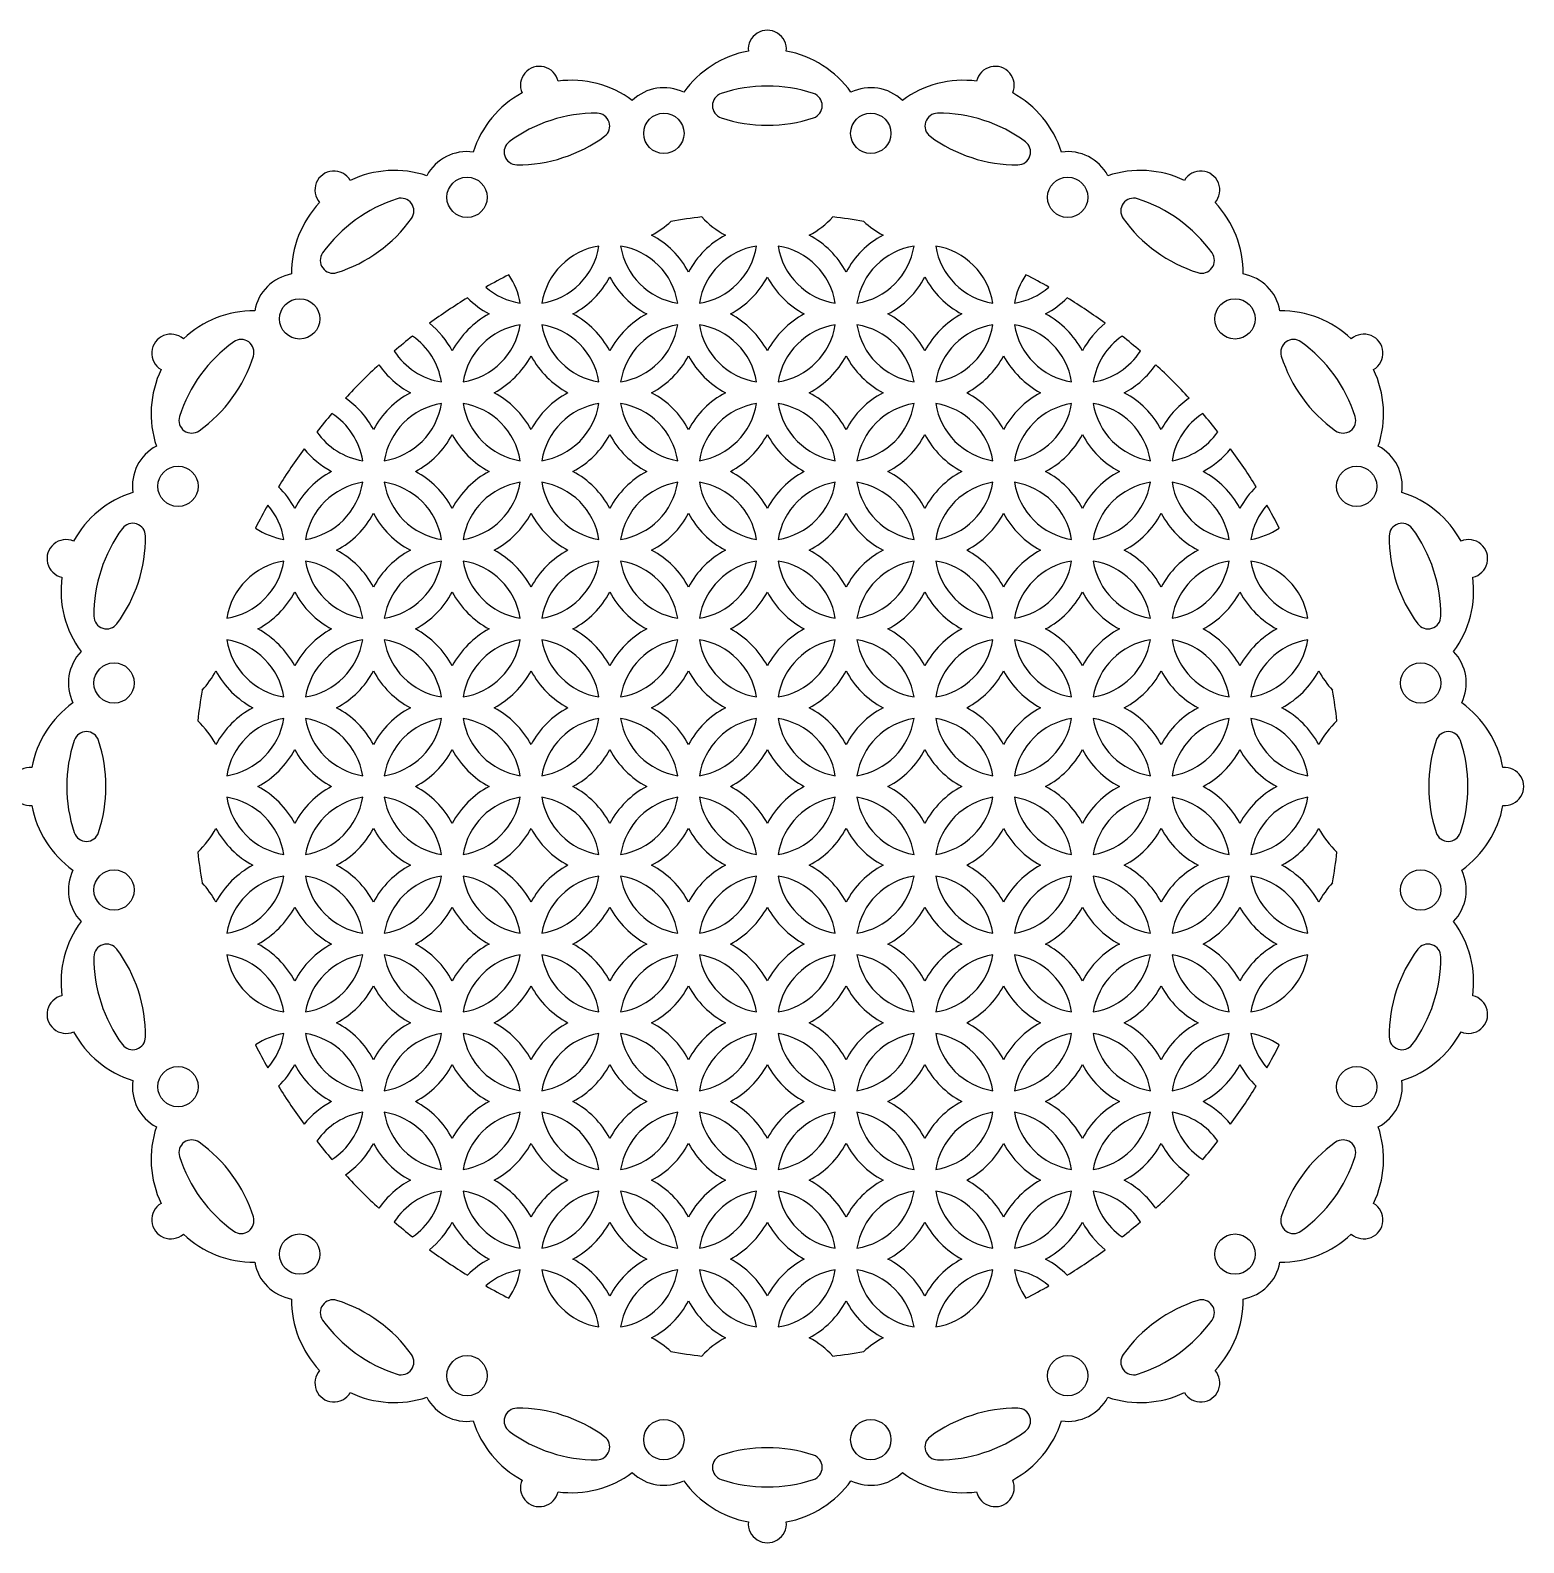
# Model space of a CAD drawing. Extents: x -971 to -438, y -375 to -140.
# Drawn here: x -698.3 to -581.1, y -260.7 to -141.9 of the extents above; entities that cross this region are included whole.
import ezdxf

# ---------------------------------------------------------------- set-up
doc = ezdxf.new("R2010")
doc.units = 0
doc.layers.get('0').update_dxf_attribs({"linetype": 'CONTINUOUS'})

msp = doc.modelspace()

# ---------------------------------------------------------------- linework, layer by layer
for centre in [(-648.587483, -150.038646), (-632.347354, -150.038646), (-664.032765, -155.057122), (-616.902072, -155.057122), (-677.171306, -164.602831), (-603.763531, -164.602831), (-686.717014, -177.741372), (-594.217823, -177.741372), (-691.73549, -193.186653), (-589.199347, -193.186653), (-691.73549, -209.426783), (-589.199347, -209.426783), (-686.717014, -224.872064), (-594.217823, -224.872064), (-677.171306, -238.010605), (-603.763531, -238.010605), (-664.032765, -247.556314), (-616.902072, -247.556314), (-648.587483, -252.57479), (-632.347354, -252.57479)]:
    msp.add_circle(centre, 1.582786)
for centre, radius, start, end in [((-640.467419, -143.438523), 1.493279, 354.694801, 185.305199), ((-640.467419, -151.513709), 8.075186, 100.610398, 144.383931), ((-640.467419, -151.513709), 8.075186, 35.616069, 79.389602), ((-658.349674, -146.270794), 1.493279, 12.694801, 203.305199), ((-622.585163, -146.270794), 1.493279, 336.694801, 167.305199), ((-655.854305, -153.950752), 8.075186, 53.616069, 97.389602), ((-625.080532, -153.950752), 8.075186, 82.610398, 126.383931), ((-655.854305, -153.950752), 8.075186, 118.610398, 162.383931), ((-648.587483, -150.038646), 3.582786, 64.269181, 133.730819), ((-643.767419, -147.865468), 1.005027, 108.543633, 251.456367), ((-640.467419, -157.78125), 11.455513, 71.580477, 108.419523), ((-637.167419, -147.865468), 1.005027, 288.543633, 71.456367), ((-632.347354, -150.038646), 3.582786, 46.269181, 115.730819), ((-625.080532, -153.950752), 8.075186, 17.616069, 61.389602), ((-653.917528, -159.911538), 11.455513, 89.580477, 126.419523), ((-653.843186, -149.461313), 1.005027, 306.543633, 89.456367), ((-640.467419, -137.949687), 11.455513, 251.580477, 288.419523), ((-627.091651, -149.461313), 1.005027, 90.543633, 233.456367), ((-627.017309, -159.911538), 11.455513, 53.580477, 90.419523), ((-660.120159, -151.500825), 1.005027, 126.543633, 269.456367), ((-660.045818, -141.050601), 11.455513, 269.580477, 306.419523), ((-620.889019, -141.050601), 11.455513, 233.580477, 270.419523), ((-620.814678, -151.500825), 1.005027, 270.543633, 53.456367), ((-664.032765, -155.057122), 3.582786, 82.269181, 151.730819), ((-616.902072, -155.057122), 3.582786, 28.269181, 97.730819), ((-674.48149, -154.490365), 1.493279, 30.694801, 221.305199), ((-669.735015, -161.023327), 8.075186, 71.616069, 115.389602), ((-611.199822, -161.023327), 8.075186, 64.610398, 108.383931), ((-606.453347, -154.490365), 1.493279, 318.694801, 149.305199), ((-669.735015, -161.023327), 8.075186, 136.610398, 180.383931), ((-666.051047, -166.093875), 11.455513, 107.580477, 144.419523), ((-669.209641, -156.132147), 1.005027, 324.543633, 107.456367), ((-611.725196, -156.132147), 1.005027, 72.543633, 215.456367), ((-614.88379, -166.093875), 11.455513, 35.580477, 72.419523), ((-611.199822, -161.023327), 8.075186, 359.616069, 43.389602), ((-640.467419, -201.306718), 45, 96.562595, 99.674116), ((-640.467419, -151.852926), 7, 222.717073, 242.019025), ((-640.467419, -151.852926), 7, 297.980975, 317.282927), ((-640.467419, -201.306718), 45, 80.325884, 83.437405), ((-677.707747, -150.049803), 11.455513, 287.580477, 324.419523), ((-652.830867, -151.852926), 7, 297.980975, 313.308284), ((-628.103971, -151.852926), 7, 226.691716, 242.019025), ((-603.22709, -150.049803), 11.455513, 215.580477, 252.419523), ((-652.830867, -164.216374), 5.4, 99.044199, 170.955801), ((-659.012591, -158.03465), 5.4, 279.044199, 350.955801), ((-646.649143, -158.03465), 5.4, 189.044199, 260.955801), ((-652.830867, -164.216374), 5.4, 9.044199, 80.955801), ((-652.830867, -164.216374), 7, 27.980975, 62.019025), ((-640.467419, -164.216374), 7, 117.980975, 152.019025), ((-646.649143, -158.03465), 5.4, 279.044199, 350.955801), ((-640.467419, -164.216374), 5.4, 99.044199, 170.955801), ((-640.467419, -164.216374), 5.4, 9.044199, 80.955801), ((-634.285695, -158.03465), 5.4, 189.044199, 260.955801), ((-640.467419, -164.216374), 7, 27.980975, 62.019025), ((-628.103971, -164.216374), 7, 117.980975, 152.019025), ((-628.103971, -164.216374), 5.4, 99.044199, 170.955801), ((-634.285695, -158.03465), 5.4, 279.044199, 350.955801), ((-621.922247, -158.03465), 5.4, 189.044199, 260.955801), ((-628.103971, -164.216374), 5.4, 9.044199, 80.955801), ((-674.549153, -160.01153), 1.005027, 144.543633, 287.456367), ((-606.385684, -160.01153), 1.005027, 252.543633, 35.456367), ((-677.171306, -164.602831), 3.582786, 100.269181, 169.730819), ((-640.467419, -201.306718), 45, 116.799103, 119.405672), ((-665.194314, -164.216374), 5.4, 9.044199, 34.728735), ((-659.012591, -158.03465), 7, 297.980975, 332.019025), ((-646.649143, -158.03465), 7, 207.980975, 242.019025), ((-646.649143, -158.03465), 7, 297.980975, 332.019025), ((-634.285695, -158.03465), 7, 207.980975, 242.019025), ((-634.285695, -158.03465), 7, 297.980975, 332.019025), ((-621.922247, -158.03465), 7, 207.980975, 242.019025), ((-615.740523, -164.216374), 5.4, 145.271265, 170.955801), ((-640.467419, -201.306718), 45, 60.594328, 63.200897), ((-603.763531, -164.602831), 3.582786, 10.269181, 79.730819), ((-659.012591, -158.03465), 5.4, 228.906314, 260.955801), ((-621.922247, -158.03465), 5.4, 279.044199, 311.093686), ((-640.467419, -201.306718), 45, 121.526588, 126.102514), ((-659.012591, -158.03465), 7, 224.589702, 242.019025), ((-621.922247, -158.03465), 7, 297.980975, 315.410298), ((-640.467419, -201.306718), 45, 53.897486, 58.473412), ((-680.750809, -172.039121), 8.075186, 89.616069, 133.389602), ((-671.376038, -170.398098), 7, 27.980975, 51.126848), ((-659.012591, -170.398098), 7, 117.980975, 152.019025), ((-659.012591, -170.398098), 7, 27.980975, 62.019025), ((-646.649143, -170.398098), 7, 117.980975, 152.019025), ((-646.649143, -170.398098), 7, 27.980975, 62.019025), ((-634.285695, -170.398098), 7, 117.980975, 152.019025), ((-634.285695, -170.398098), 7, 27.980975, 62.019025), ((-621.922247, -170.398098), 7, 117.980975, 152.019025), ((-621.922247, -170.398098), 7, 27.980975, 62.019025), ((-609.558799, -170.398098), 7, 128.873152, 152.019025), ((-600.184028, -172.039121), 8.075186, 46.610398, 90.383931), ((-687.283772, -167.292646), 1.493279, 48.694801, 239.305199), ((-640.467419, -201.306718), 45, 128.221484, 130.581032), ((-671.376038, -170.398098), 5.4, 9.044199, 55.391906), ((-659.012591, -170.398098), 5.4, 99.044199, 170.955801), ((-665.194314, -164.216374), 5.4, 279.044199, 350.955801), ((-659.012591, -170.398098), 5.4, 9.044199, 80.955801), ((-652.830867, -164.216374), 5.4, 189.044199, 260.955801), ((-646.649143, -170.398098), 5.4, 99.044199, 170.955801), ((-652.830867, -164.216374), 5.4, 279.044199, 350.955801), ((-640.467419, -164.216374), 5.4, 189.044199, 260.955801), ((-646.649143, -170.398098), 5.4, 9.044199, 80.955801), ((-634.285695, -170.398098), 5.4, 99.044199, 170.955801), ((-640.467419, -164.216374), 5.4, 279.044199, 350.955801), ((-628.103971, -164.216374), 5.4, 189.044199, 260.955801), ((-634.285695, -170.398098), 5.4, 9.044199, 80.955801), ((-621.922247, -170.398098), 5.4, 99.044199, 170.955801), ((-628.103971, -164.216374), 5.4, 279.044199, 350.955801), ((-621.922247, -170.398098), 5.4, 9.044199, 80.955801), ((-615.740523, -164.216374), 5.4, 189.044199, 260.955801), ((-609.558799, -170.398098), 5.4, 124.608094, 170.955801), ((-640.467419, -201.306718), 45, 49.418968, 51.778516), ((-593.651065, -167.292646), 1.493279, 300.694801, 131.305199), ((-675.680262, -175.72309), 11.455513, 125.580477, 162.419523), ((-681.762606, -167.224983), 1.005027, 342.543633, 125.456367), ((-665.194314, -164.216374), 5.4, 212.6514, 260.955801), ((-615.740523, -164.216374), 5.4, 279.044199, 327.3486), ((-599.172231, -167.224983), 1.005027, 54.543633, 197.456367), ((-605.254575, -175.72309), 11.455513, 17.580477, 54.419523), ((-680.750809, -172.039121), 8.075186, 154.610398, 198.383931), ((-691.724333, -164.066389), 11.455513, 305.580477, 342.419523), ((-640.467419, -201.306718), 45, 132.637655, 137.362345), ((-665.194314, -164.216374), 7, 214.71039, 242.019025), ((-665.194314, -164.216374), 7, 297.980975, 332.019025), ((-652.830867, -164.216374), 7, 207.980975, 242.019025), ((-652.830867, -164.216374), 7, 297.980975, 332.019025), ((-640.467419, -164.216374), 7, 207.980975, 242.019025), ((-640.467419, -164.216374), 7, 297.980975, 332.019025), ((-628.103971, -164.216374), 7, 207.980975, 242.019025), ((-628.103971, -164.216374), 7, 297.980975, 332.019025), ((-615.740523, -164.216374), 7, 207.980975, 242.019025), ((-615.740523, -164.216374), 7, 297.980975, 325.28961), ((-640.467419, -201.306718), 45, 42.637655, 47.362345), ((-589.210504, -164.066389), 11.455513, 197.580477, 234.419523), ((-600.184028, -172.039121), 8.075186, 341.616069, 25.389602), ((-677.557762, -176.579822), 7, 27.980975, 55.28961), ((-665.194314, -176.579822), 7, 117.980975, 152.019025), ((-665.194314, -176.579822), 7, 27.980975, 62.019025), ((-652.830867, -176.579822), 7, 117.980975, 152.019025), ((-652.830867, -176.579822), 7, 27.980975, 62.019025), ((-640.467419, -176.579822), 7, 117.980975, 152.019025), ((-640.467419, -176.579822), 7, 27.980975, 62.019025), ((-628.103971, -176.579822), 7, 117.980975, 152.019025), ((-628.103971, -176.579822), 7, 27.980975, 62.019025), ((-615.740523, -176.579822), 7, 117.980975, 152.019025), ((-615.740523, -176.579822), 7, 27.980975, 62.019025), ((-603.377075, -176.579822), 7, 124.71039, 152.019025), ((-640.467419, -201.306718), 45, 139.418968, 141.778516), ((-677.557762, -176.579822), 5.4, 9.044199, 57.3486), ((-671.376038, -170.398098), 5.4, 279.044199, 350.955801), ((-665.194314, -176.579822), 5.4, 99.044199, 170.955801), ((-659.012591, -170.398098), 5.4, 189.044199, 260.955801), ((-665.194314, -176.579822), 5.4, 9.044199, 80.955801), ((-659.012591, -170.398098), 5.4, 279.044199, 350.955801), ((-652.830867, -176.579822), 5.4, 99.044199, 170.955801), ((-652.830867, -176.579822), 5.4, 9.044199, 80.955801), ((-646.649143, -170.398098), 5.4, 189.044199, 260.955801), ((-640.467419, -176.579822), 5.4, 99.044199, 170.955801), ((-646.649143, -170.398098), 5.4, 279.044199, 350.955801), ((-640.467419, -176.579822), 5.4, 9.044199, 80.955801), ((-634.285695, -170.398098), 5.4, 189.044199, 260.955801), ((-628.103971, -176.579822), 5.4, 99.044199, 170.955801), ((-634.285695, -170.398098), 5.4, 279.044199, 350.955801), ((-621.922247, -170.398098), 5.4, 189.044199, 260.955801), ((-628.103971, -176.579822), 5.4, 9.044199, 80.955801), ((-621.922247, -170.398098), 5.4, 279.044199, 350.955801), ((-615.740523, -176.579822), 5.4, 99.044199, 170.955801), ((-609.558799, -170.398098), 5.4, 189.044199, 260.955801), ((-615.740523, -176.579822), 5.4, 9.044199, 80.955801), ((-603.377075, -176.579822), 5.4, 122.6514, 170.955801), ((-640.467419, -201.306718), 45, 38.221484, 40.581032), ((-685.641989, -172.564496), 1.005027, 162.543633, 305.456367), ((-595.292848, -172.564496), 1.005027, 234.543633, 17.456367), ((-671.376038, -170.398098), 5.4, 214.608094, 260.955801), ((-671.376038, -170.398098), 7, 297.980975, 332.019025), ((-659.012591, -170.398098), 7, 207.980975, 242.019025), ((-659.012591, -170.398098), 7, 297.980975, 332.019025), ((-646.649143, -170.398098), 7, 207.980975, 242.019025), ((-646.649143, -170.398098), 7, 297.980975, 332.019025), ((-634.285695, -170.398098), 7, 207.980975, 242.019025), ((-634.285695, -170.398098), 7, 297.980975, 332.019025), ((-621.922247, -170.398098), 7, 207.980975, 242.019025), ((-621.922247, -170.398098), 7, 297.980975, 332.019025), ((-609.558799, -170.398098), 7, 207.980975, 242.019025), ((-609.558799, -170.398098), 5.4, 279.044199, 325.391906), ((-686.717014, -177.741372), 3.582786, 118.269181, 187.730819), ((-640.467419, -201.306718), 45, 143.897486, 148.473412), ((-671.376038, -170.398098), 7, 218.873152, 242.019025), ((-609.558799, -170.398098), 7, 297.980975, 321.126848), ((-640.467419, -201.306718), 45, 31.526588, 36.102514), ((-594.217823, -177.741372), 3.582786, 352.269181, 61.730819), ((-671.376038, -182.761546), 7, 117.980975, 152.019025), ((-671.376038, -182.761546), 7, 27.980975, 62.019025), ((-659.012591, -182.761546), 7, 117.980975, 152.019025), ((-659.012591, -182.761546), 7, 27.980975, 62.019025), ((-646.649143, -182.761546), 7, 117.980975, 152.019025), ((-646.649143, -182.761546), 7, 27.980975, 62.019025), ((-634.285695, -182.761546), 7, 117.980975, 152.019025), ((-634.285695, -182.761546), 7, 27.980975, 62.019025), ((-621.922247, -182.761546), 7, 117.980975, 152.019025), ((-621.922247, -182.761546), 7, 27.980975, 62.019025), ((-609.558799, -182.761546), 7, 117.980975, 152.019025), ((-609.558799, -182.761546), 7, 27.980975, 62.019025), ((-683.739486, -182.761546), 7, 27.980975, 45.410298), ((-671.376038, -182.761546), 5.4, 99.044199, 170.955801), ((-677.557762, -176.579822), 5.4, 279.044199, 350.955801), ((-665.194314, -176.579822), 5.4, 189.044199, 260.955801), ((-671.376038, -182.761546), 5.4, 9.044199, 80.955801), ((-659.012591, -182.761546), 5.4, 99.044199, 170.955801), ((-665.194314, -176.579822), 5.4, 279.044199, 350.955801), ((-652.830867, -176.579822), 5.4, 189.044199, 260.955801), ((-659.012591, -182.761546), 5.4, 9.044199, 80.955801), ((-652.830867, -176.579822), 5.4, 279.044199, 350.955801), ((-646.649143, -182.761546), 5.4, 99.044199, 170.955801), ((-646.649143, -182.761546), 5.4, 9.044199, 80.955801), ((-640.467419, -176.579822), 5.4, 189.044199, 260.955801), ((-640.467419, -176.579822), 5.4, 279.044199, 350.955801), ((-634.285695, -182.761546), 5.4, 99.044199, 170.955801), ((-628.103971, -176.579822), 5.4, 189.044199, 260.955801), ((-634.285695, -182.761546), 5.4, 9.044199, 80.955801), ((-628.103971, -176.579822), 5.4, 279.044199, 350.955801), ((-621.922247, -182.761546), 5.4, 99.044199, 170.955801), ((-621.922247, -182.761546), 5.4, 9.044199, 80.955801), ((-615.740523, -176.579822), 5.4, 189.044199, 260.955801), ((-615.740523, -176.579822), 5.4, 279.044199, 350.955801), ((-609.558799, -182.761546), 5.4, 99.044199, 170.955801), ((-603.377075, -176.579822), 5.4, 189.044199, 260.955801), ((-609.558799, -182.761546), 5.4, 9.044199, 80.955801), ((-597.195351, -182.761546), 7, 134.589702, 152.019025), ((-687.823384, -185.919832), 8.075186, 107.616069, 151.389602), ((-640.467419, -201.306718), 45, 150.594328, 153.200897), ((-683.739486, -182.761546), 5.4, 9.044199, 41.093686), ((-597.195351, -182.761546), 5.4, 138.906314, 170.955801), ((-640.467419, -201.306718), 45, 26.799103, 29.405672), ((-593.111453, -185.919832), 8.075186, 28.610398, 72.383931), ((-677.557762, -176.579822), 7, 297.980975, 332.019025), ((-665.194314, -176.579822), 7, 207.980975, 242.019025), ((-665.194314, -176.579822), 7, 297.980975, 332.019025), ((-652.830867, -176.579822), 7, 207.980975, 242.019025), ((-652.830867, -176.579822), 7, 297.980975, 332.019025), ((-640.467419, -176.579822), 7, 207.980975, 242.019025), ((-640.467419, -176.579822), 7, 297.980975, 332.019025), ((-628.103971, -176.579822), 7, 207.980975, 242.019025), ((-628.103971, -176.579822), 7, 297.980975, 332.019025), ((-615.740523, -176.579822), 7, 207.980975, 242.019025), ((-615.740523, -176.579822), 7, 297.980975, 332.019025), ((-603.377075, -176.579822), 7, 207.980975, 242.019025), ((-681.862598, -187.856609), 11.455513, 143.580477, 180.419523), ((-700.723536, -181.728319), 11.455513, 323.580477, 0.419523), ((-690.273311, -181.653977), 1.005027, 0.543633, 143.456367), ((-677.557762, -176.579822), 5.4, 235.271265, 260.955801), ((-603.377075, -176.579822), 5.4, 279.044199, 304.728735), ((-580.211301, -181.728319), 11.455513, 179.580477, 216.419523), ((-590.661526, -181.653977), 1.005027, 36.543633, 179.456367), ((-599.072239, -187.856609), 11.455513, 359.580477, 36.419523), ((-695.503342, -183.424462), 1.493279, 66.694801, 257.305199), ((-677.557762, -188.94327), 7, 27.980975, 62.019025), ((-665.194314, -188.94327), 7, 117.980975, 152.019025), ((-665.194314, -188.94327), 7, 27.980975, 62.019025), ((-652.830867, -188.94327), 7, 117.980975, 152.019025), ((-652.830867, -188.94327), 7, 27.980975, 62.019025), ((-640.467419, -188.94327), 7, 117.980975, 152.019025), ((-640.467419, -188.94327), 7, 27.980975, 62.019025), ((-628.103971, -188.94327), 7, 117.980975, 152.019025), ((-628.103971, -188.94327), 7, 27.980975, 62.019025), ((-615.740523, -188.94327), 7, 117.980975, 152.019025), ((-615.740523, -188.94327), 7, 27.980975, 62.019025), ((-603.377075, -188.94327), 7, 117.980975, 152.019025), ((-585.431495, -183.424462), 1.493279, 282.694801, 113.305199), ((-677.557762, -188.94327), 5.4, 99.044199, 170.955801), ((-683.739486, -182.761546), 5.4, 279.044199, 350.955801), ((-671.376038, -182.761546), 5.4, 189.044199, 260.955801), ((-677.557762, -188.94327), 5.4, 9.044199, 80.955801), ((-665.194314, -188.94327), 5.4, 99.044199, 170.955801), ((-671.376038, -182.761546), 5.4, 279.044199, 350.955801), ((-659.012591, -182.761546), 5.4, 189.044199, 260.955801), ((-665.194314, -188.94327), 5.4, 9.044199, 80.955801), ((-652.830867, -188.94327), 5.4, 99.044199, 170.955801), ((-659.012591, -182.761546), 5.4, 279.044199, 350.955801), ((-652.830867, -188.94327), 5.4, 9.044199, 80.955801), ((-646.649143, -182.761546), 5.4, 189.044199, 260.955801), ((-640.467419, -188.94327), 5.4, 99.044199, 170.955801), ((-646.649143, -182.761546), 5.4, 279.044199, 350.955801), ((-640.467419, -188.94327), 5.4, 9.044199, 80.955801), ((-634.285695, -182.761546), 5.4, 189.044199, 260.955801), ((-628.103971, -188.94327), 5.4, 99.044199, 170.955801), ((-634.285695, -182.761546), 5.4, 279.044199, 350.955801), ((-628.103971, -188.94327), 5.4, 9.044199, 80.955801), ((-621.922247, -182.761546), 5.4, 189.044199, 260.955801), ((-621.922247, -182.761546), 5.4, 279.044199, 350.955801), ((-615.740523, -188.94327), 5.4, 99.044199, 170.955801), ((-609.558799, -182.761546), 5.4, 189.044199, 260.955801), ((-615.740523, -188.94327), 5.4, 9.044199, 80.955801), ((-609.558799, -182.761546), 5.4, 279.044199, 350.955801), ((-603.377075, -188.94327), 5.4, 99.044199, 170.955801), ((-603.377075, -188.94327), 5.4, 9.044199, 80.955801), ((-597.195351, -182.761546), 5.4, 189.044199, 260.955801), ((-687.823384, -185.919832), 8.075186, 172.610398, 216.383931), ((-593.111453, -185.919832), 8.075186, 323.616069, 7.389602), ((-683.739486, -182.761546), 7, 297.980975, 332.019025), ((-671.376038, -182.761546), 7, 207.980975, 242.019025), ((-671.376038, -182.761546), 7, 297.980975, 332.019025), ((-659.012591, -182.761546), 7, 207.980975, 242.019025), ((-659.012591, -182.761546), 7, 297.980975, 332.019025), ((-646.649143, -182.761546), 7, 207.980975, 242.019025), ((-646.649143, -182.761546), 7, 297.980975, 332.019025), ((-634.285695, -182.761546), 7, 207.980975, 242.019025), ((-634.285695, -182.761546), 7, 297.980975, 332.019025), ((-621.922247, -182.761546), 7, 207.980975, 242.019025), ((-621.922247, -182.761546), 7, 297.980975, 332.019025), ((-609.558799, -182.761546), 7, 207.980975, 242.019025), ((-609.558799, -182.761546), 7, 297.980975, 332.019025), ((-597.195351, -182.761546), 7, 207.980975, 242.019025), ((-692.312823, -187.93095), 1.005027, 180.543633, 323.456367), ((-588.622014, -187.93095), 1.005027, 216.543633, 359.456367), ((-683.739486, -195.124994), 5.4, 9.044199, 80.955801), ((-677.557762, -188.94327), 5.4, 189.044199, 260.955801), ((-683.739486, -195.124994), 7, 27.980975, 62.019025), ((-671.376038, -195.124994), 7, 117.980975, 152.019025), ((-677.557762, -188.94327), 5.4, 279.044199, 350.955801), ((-671.376038, -195.124994), 5.4, 99.044199, 170.955801), ((-671.376038, -195.124994), 5.4, 9.044199, 80.955801), ((-665.194314, -188.94327), 5.4, 189.044199, 260.955801), ((-671.376038, -195.124994), 7, 27.980975, 62.019025), ((-659.012591, -195.124994), 7, 117.980975, 152.019025), ((-659.012591, -195.124994), 5.4, 99.044199, 170.955801), ((-665.194314, -188.94327), 5.4, 279.044199, 350.955801), ((-659.012591, -195.124994), 5.4, 9.044199, 80.955801), ((-652.830867, -188.94327), 5.4, 189.044199, 260.955801), ((-659.012591, -195.124994), 7, 27.980975, 62.019025), ((-646.649143, -195.124994), 7, 117.980975, 152.019025), ((-652.830867, -188.94327), 5.4, 279.044199, 350.955801), ((-646.649143, -195.124994), 5.4, 99.044199, 170.955801), ((-646.649143, -195.124994), 5.4, 9.044199, 80.955801), ((-640.467419, -188.94327), 5.4, 189.044199, 260.955801), ((-646.649143, -195.124994), 7, 27.980975, 62.019025), ((-634.285695, -195.124994), 7, 117.980975, 152.019025), ((-640.467419, -188.94327), 5.4, 279.044199, 350.955801), ((-634.285695, -195.124994), 5.4, 99.044199, 170.955801), ((-634.285695, -195.124994), 5.4, 9.044199, 80.955801), ((-628.103971, -188.94327), 5.4, 189.044199, 260.955801), ((-634.285695, -195.124994), 7, 27.980975, 62.019025), ((-621.922247, -195.124994), 7, 117.980975, 152.019025), ((-628.103971, -188.94327), 5.4, 279.044199, 350.955801), ((-621.922247, -195.124994), 5.4, 99.044199, 170.955801), ((-621.922247, -195.124994), 5.4, 9.044199, 80.955801), ((-615.740523, -188.94327), 5.4, 189.044199, 260.955801), ((-621.922247, -195.124994), 7, 27.980975, 62.019025), ((-609.558799, -195.124994), 7, 117.980975, 152.019025), ((-609.558799, -195.124994), 5.4, 99.044199, 170.955801), ((-615.740523, -188.94327), 5.4, 279.044199, 350.955801), ((-609.558799, -195.124994), 5.4, 9.044199, 80.955801), ((-603.377075, -188.94327), 5.4, 189.044199, 260.955801), ((-609.558799, -195.124994), 7, 27.980975, 62.019025), ((-597.195351, -195.124994), 7, 117.980975, 152.019025), ((-597.195351, -195.124994), 5.4, 99.044199, 170.955801), ((-603.377075, -188.94327), 5.4, 279.044199, 350.955801), ((-691.73549, -193.186653), 3.582786, 136.269181, 205.730819), ((-589.199347, -193.186653), 3.582786, 334.269181, 43.730819), ((-689.92121, -188.94327), 7, 316.691716, 332.019025), ((-677.557762, -188.94327), 7, 207.980975, 242.019025), ((-677.557762, -188.94327), 7, 297.980975, 332.019025), ((-665.194314, -188.94327), 7, 207.980975, 242.019025), ((-665.194314, -188.94327), 7, 297.980975, 332.019025), ((-652.830867, -188.94327), 7, 207.980975, 242.019025), ((-652.830867, -188.94327), 7, 297.980975, 332.019025), ((-640.467419, -188.94327), 7, 207.980975, 242.019025), ((-640.467419, -188.94327), 7, 297.980975, 332.019025), ((-628.103971, -188.94327), 7, 207.980975, 242.019025), ((-628.103971, -188.94327), 7, 297.980975, 332.019025), ((-615.740523, -188.94327), 7, 207.980975, 242.019025), ((-615.740523, -188.94327), 7, 297.980975, 332.019025), ((-603.377075, -188.94327), 7, 207.980975, 242.019025), ((-603.377075, -188.94327), 7, 297.980975, 332.019025), ((-591.013627, -188.94327), 7, 207.980975, 223.308284), ((-640.467419, -201.306718), 45, 170.325884, 173.437405), ((-640.467419, -201.306718), 45, 6.562595, 9.674116), ((-690.260428, -201.306718), 8.075186, 125.616069, 169.389602), ((-677.557762, -201.306718), 7, 117.980975, 152.019025), ((-677.557762, -201.306718), 7, 27.980975, 62.019025), ((-665.194314, -201.306718), 7, 117.980975, 152.019025), ((-665.194314, -201.306718), 7, 27.980975, 62.019025), ((-652.830867, -201.306718), 7, 117.980975, 152.019025), ((-652.830867, -201.306718), 7, 27.980975, 62.019025), ((-640.467419, -201.306718), 7, 117.980975, 152.019025), ((-640.467419, -201.306718), 7, 27.980975, 62.019025), ((-628.103971, -201.306718), 7, 117.980975, 152.019025), ((-628.103971, -201.306718), 7, 27.980975, 62.019025), ((-615.740523, -201.306718), 7, 117.980975, 152.019025), ((-615.740523, -201.306718), 7, 27.980975, 62.019025), ((-603.377075, -201.306718), 7, 117.980975, 152.019025), ((-603.377075, -201.306718), 7, 27.980975, 62.019025), ((-590.674409, -201.306718), 8.075186, 10.610398, 54.383931), ((-693.908668, -198.006718), 1.005027, 18.543633, 161.456367), ((-689.92121, -201.306718), 7, 27.980975, 47.282927), ((-677.557762, -201.306718), 5.4, 99.044199, 170.955801), ((-683.739486, -195.124994), 5.4, 279.044199, 350.955801), ((-677.557762, -201.306718), 5.4, 9.044199, 80.955801), ((-671.376038, -195.124994), 5.4, 189.044199, 260.955801), ((-665.194314, -201.306718), 5.4, 99.044199, 170.955801), ((-671.376038, -195.124994), 5.4, 279.044199, 350.955801), ((-659.012591, -195.124994), 5.4, 189.044199, 260.955801), ((-665.194314, -201.306718), 5.4, 9.044199, 80.955801), ((-652.830867, -201.306718), 5.4, 99.044199, 170.955801), ((-659.012591, -195.124994), 5.4, 279.044199, 350.955801), ((-652.830867, -201.306718), 5.4, 9.044199, 80.955801), ((-646.649143, -195.124994), 5.4, 189.044199, 260.955801), ((-640.467419, -201.306718), 5.4, 99.044199, 170.955801), ((-646.649143, -195.124994), 5.4, 279.044199, 350.955801), ((-640.467419, -201.306718), 5.4, 9.044199, 80.955801), ((-634.285695, -195.124994), 5.4, 189.044199, 260.955801), ((-628.103971, -201.306718), 5.4, 99.044199, 170.955801), ((-634.285695, -195.124994), 5.4, 279.044199, 350.955801), ((-628.103971, -201.306718), 5.4, 9.044199, 80.955801), ((-621.922247, -195.124994), 5.4, 189.044199, 260.955801), ((-621.922247, -195.124994), 5.4, 279.044199, 350.955801), ((-615.740523, -201.306718), 5.4, 99.044199, 170.955801), ((-615.740523, -201.306718), 5.4, 9.044199, 80.955801), ((-609.558799, -195.124994), 5.4, 189.044199, 260.955801), ((-603.377075, -201.306718), 5.4, 99.044199, 170.955801), ((-609.558799, -195.124994), 5.4, 279.044199, 350.955801), ((-603.377075, -201.306718), 5.4, 9.044199, 80.955801), ((-597.195351, -195.124994), 5.4, 189.044199, 260.955801), ((-591.013627, -201.306718), 7, 132.717073, 152.019025), ((-587.026169, -198.006718), 1.005027, 18.543633, 161.456367), ((-683.992886, -201.306718), 11.455513, 161.580477, 198.419523), ((-703.82445, -201.306718), 11.455513, 341.580477, 18.419523), ((-577.110388, -201.306718), 11.455513, 161.580477, 198.419523), ((-596.941951, -201.306718), 11.455513, 341.580477, 18.419523), ((-683.739486, -195.124994), 7, 297.980975, 332.019025), ((-671.376038, -195.124994), 7, 207.980975, 242.019025), ((-671.376038, -195.124994), 7, 297.980975, 332.019025), ((-659.012591, -195.124994), 7, 207.980975, 242.019025), ((-659.012591, -195.124994), 7, 297.980975, 332.019025), ((-646.649143, -195.124994), 7, 207.980975, 242.019025), ((-646.649143, -195.124994), 7, 297.980975, 332.019025), ((-634.285695, -195.124994), 7, 207.980975, 242.019025), ((-634.285695, -195.124994), 7, 297.980975, 332.019025), ((-621.922247, -195.124994), 7, 207.980975, 242.019025), ((-621.922247, -195.124994), 7, 297.980975, 332.019025), ((-609.558799, -195.124994), 7, 207.980975, 242.019025), ((-609.558799, -195.124994), 7, 297.980975, 332.019025), ((-597.195351, -195.124994), 7, 207.980975, 242.019025), ((-698.335613, -201.306718), 1.493279, 84.694801, 275.305199), ((-582.599224, -201.306718), 1.493279, 264.694801, 95.305199), ((-683.739486, -207.488442), 7, 27.980975, 62.019025), ((-671.376038, -207.488442), 7, 117.980975, 152.019025), ((-671.376038, -207.488442), 7, 27.980975, 62.019025), ((-659.012591, -207.488442), 7, 117.980975, 152.019025), ((-659.012591, -207.488442), 7, 27.980975, 62.019025), ((-646.649143, -207.488442), 7, 117.980975, 152.019025), ((-646.649143, -207.488442), 7, 27.980975, 62.019025), ((-634.285695, -207.488442), 7, 117.980975, 152.019025), ((-634.285695, -207.488442), 7, 27.980975, 62.019025), ((-621.922247, -207.488442), 7, 117.980975, 152.019025), ((-621.922247, -207.488442), 7, 27.980975, 62.019025), ((-609.558799, -207.488442), 7, 117.980975, 152.019025), ((-609.558799, -207.488442), 7, 27.980975, 62.019025), ((-597.195351, -207.488442), 7, 117.980975, 152.019025), ((-690.260428, -201.306718), 8.075186, 190.610398, 234.383931), ((-677.557762, -201.306718), 5.4, 189.044199, 260.955801), ((-683.739486, -207.488442), 5.4, 9.044199, 80.955801), ((-677.557762, -201.306718), 5.4, 279.044199, 350.955801), ((-671.376038, -207.488442), 5.4, 99.044199, 170.955801), ((-665.194314, -201.306718), 5.4, 189.044199, 260.955801), ((-671.376038, -207.488442), 5.4, 9.044199, 80.955801), ((-659.012591, -207.488442), 5.4, 99.044199, 170.955801), ((-665.194314, -201.306718), 5.4, 279.044199, 350.955801), ((-659.012591, -207.488442), 5.4, 9.044199, 80.955801), ((-652.830867, -201.306718), 5.4, 189.044199, 260.955801), ((-646.649143, -207.488442), 5.4, 99.044199, 170.955801), ((-652.830867, -201.306718), 5.4, 279.044199, 350.955801), ((-646.649143, -207.488442), 5.4, 9.044199, 80.955801), ((-640.467419, -201.306718), 5.4, 189.044199, 260.955801), ((-640.467419, -201.306718), 5.4, 279.044199, 350.955801), ((-634.285695, -207.488442), 5.4, 99.044199, 170.955801), ((-634.285695, -207.488442), 5.4, 9.044199, 80.955801), ((-628.103971, -201.306718), 5.4, 189.044199, 260.955801), ((-621.922247, -207.488442), 5.4, 99.044199, 170.955801), ((-628.103971, -201.306718), 5.4, 279.044199, 350.955801), ((-621.922247, -207.488442), 5.4, 9.044199, 80.955801), ((-615.740523, -201.306718), 5.4, 189.044199, 260.955801), ((-615.740523, -201.306718), 5.4, 279.044199, 350.955801), ((-609.558799, -207.488442), 5.4, 99.044199, 170.955801), ((-609.558799, -207.488442), 5.4, 9.044199, 80.955801), ((-603.377075, -201.306718), 5.4, 189.044199, 260.955801), ((-603.377075, -201.306718), 5.4, 279.044199, 350.955801), ((-597.195351, -207.488442), 5.4, 99.044199, 170.955801), ((-590.674409, -201.306718), 8.075186, 305.616069, 349.389602), ((-693.908668, -204.606718), 1.005027, 198.543633, 341.456367), ((-689.92121, -201.306718), 7, 312.717073, 332.019025), ((-677.557762, -201.306718), 7, 207.980975, 242.019025), ((-677.557762, -201.306718), 7, 297.980975, 332.019025), ((-665.194314, -201.306718), 7, 207.980975, 242.019025), ((-665.194314, -201.306718), 7, 297.980975, 332.019025), ((-652.830867, -201.306718), 7, 207.980975, 242.019025), ((-652.830867, -201.306718), 7, 297.980975, 332.019025), ((-640.467419, -201.306718), 7, 207.980975, 242.019025), ((-640.467419, -201.306718), 7, 297.980975, 332.019025), ((-628.103971, -201.306718), 7, 207.980975, 242.019025), ((-628.103971, -201.306718), 7, 297.980975, 332.019025), ((-615.740523, -201.306718), 7, 207.980975, 242.019025), ((-615.740523, -201.306718), 7, 297.980975, 332.019025), ((-603.377075, -201.306718), 7, 207.980975, 242.019025), ((-603.377075, -201.306718), 7, 297.980975, 332.019025), ((-591.013627, -201.306718), 7, 207.980975, 227.282927), ((-587.026169, -204.606718), 1.005027, 198.543633, 341.456367), ((-640.467419, -201.306718), 45, 186.562595, 189.674116), ((-640.467419, -201.306718), 45, 350.325884, 353.437405), ((-677.557762, -213.670166), 7, 117.980975, 152.019025), ((-677.557762, -213.670166), 7, 27.980975, 62.019025), ((-665.194314, -213.670166), 7, 117.980975, 152.019025), ((-665.194314, -213.670166), 7, 27.980975, 62.019025), ((-652.830867, -213.670166), 7, 117.980975, 152.019025), ((-652.830867, -213.670166), 7, 27.980975, 62.019025), ((-640.467419, -213.670166), 7, 117.980975, 152.019025), ((-640.467419, -213.670166), 7, 27.980975, 62.019025), ((-628.103971, -213.670166), 7, 117.980975, 152.019025), ((-628.103971, -213.670166), 7, 27.980975, 62.019025), ((-615.740523, -213.670166), 7, 117.980975, 152.019025), ((-615.740523, -213.670166), 7, 27.980975, 62.019025), ((-603.377075, -213.670166), 7, 117.980975, 152.019025), ((-603.377075, -213.670166), 7, 27.980975, 62.019025), ((-691.73549, -209.426783), 3.582786, 154.269181, 223.730819), ((-689.92121, -213.670166), 7, 27.980975, 43.308284), ((-683.739486, -207.488442), 5.4, 279.044199, 350.955801), ((-677.557762, -213.670166), 5.4, 99.044199, 170.955801), ((-671.376038, -207.488442), 5.4, 189.044199, 260.955801), ((-677.557762, -213.670166), 5.4, 9.044199, 80.955801), ((-665.194314, -213.670166), 5.4, 99.044199, 170.955801), ((-671.376038, -207.488442), 5.4, 279.044199, 350.955801), ((-659.012591, -207.488442), 5.4, 189.044199, 260.955801), ((-665.194314, -213.670166), 5.4, 9.044199, 80.955801), ((-659.012591, -207.488442), 5.4, 279.044199, 350.955801), ((-652.830867, -213.670166), 5.4, 99.044199, 170.955801), ((-646.649143, -207.488442), 5.4, 189.044199, 260.955801), ((-652.830867, -213.670166), 5.4, 9.044199, 80.955801), ((-646.649143, -207.488442), 5.4, 279.044199, 350.955801), ((-640.467419, -213.670166), 5.4, 99.044199, 170.955801), ((-634.285695, -207.488442), 5.4, 189.044199, 260.955801), ((-640.467419, -213.670166), 5.4, 9.044199, 80.955801), ((-634.285695, -207.488442), 5.4, 279.044199, 350.955801), ((-628.103971, -213.670166), 5.4, 99.044199, 170.955801), ((-621.922247, -207.488442), 5.4, 189.044199, 260.955801), ((-628.103971, -213.670166), 5.4, 9.044199, 80.955801), ((-621.922247, -207.488442), 5.4, 279.044199, 350.955801), ((-615.740523, -213.670166), 5.4, 99.044199, 170.955801), ((-609.558799, -207.488442), 5.4, 189.044199, 260.955801), ((-615.740523, -213.670166), 5.4, 9.044199, 80.955801), ((-609.558799, -207.488442), 5.4, 279.044199, 350.955801), ((-603.377075, -213.670166), 5.4, 99.044199, 170.955801), ((-597.195351, -207.488442), 5.4, 189.044199, 260.955801), ((-603.377075, -213.670166), 5.4, 9.044199, 80.955801), ((-591.013627, -213.670166), 7, 136.691716, 152.019025), ((-589.199347, -209.426783), 3.582786, 316.269181, 25.730819), ((-683.739486, -207.488442), 7, 297.980975, 332.019025), ((-671.376038, -207.488442), 7, 207.980975, 242.019025), ((-671.376038, -207.488442), 7, 297.980975, 332.019025), ((-659.012591, -207.488442), 7, 207.980975, 242.019025), ((-659.012591, -207.488442), 7, 297.980975, 332.019025), ((-646.649143, -207.488442), 7, 207.980975, 242.019025), ((-646.649143, -207.488442), 7, 297.980975, 332.019025), ((-634.285695, -207.488442), 7, 207.980975, 242.019025), ((-634.285695, -207.488442), 7, 297.980975, 332.019025), ((-621.922247, -207.488442), 7, 207.980975, 242.019025), ((-621.922247, -207.488442), 7, 297.980975, 332.019025), ((-609.558799, -207.488442), 7, 207.980975, 242.019025), ((-609.558799, -207.488442), 7, 297.980975, 332.019025), ((-597.195351, -207.488442), 7, 207.980975, 242.019025), ((-687.823384, -216.693604), 8.075186, 143.616069, 187.389602), ((-593.111453, -216.693604), 8.075186, 352.610398, 36.383931), ((-692.312823, -214.682486), 1.005027, 36.543633, 179.456367), ((-683.739486, -219.85189), 7, 27.980975, 62.019025), ((-671.376038, -219.85189), 7, 117.980975, 152.019025), ((-671.376038, -219.85189), 7, 27.980975, 62.019025), ((-659.012591, -219.85189), 7, 117.980975, 152.019025), ((-659.012591, -219.85189), 7, 27.980975, 62.019025), ((-646.649143, -219.85189), 7, 117.980975, 152.019025), ((-646.649143, -219.85189), 7, 27.980975, 62.019025), ((-634.285695, -219.85189), 7, 117.980975, 152.019025), ((-634.285695, -219.85189), 7, 27.980975, 62.019025), ((-621.922247, -219.85189), 7, 117.980975, 152.019025), ((-621.922247, -219.85189), 7, 27.980975, 62.019025), ((-609.558799, -219.85189), 7, 117.980975, 152.019025), ((-609.558799, -219.85189), 7, 27.980975, 62.019025), ((-597.195351, -219.85189), 7, 117.980975, 152.019025), ((-588.622014, -214.682486), 1.005027, 0.543633, 143.456367), ((-681.862598, -214.756827), 11.455513, 179.580477, 216.419523), ((-700.723536, -220.885117), 11.455513, 359.580477, 36.419523), ((-683.739486, -219.85189), 5.4, 9.044199, 80.955801), ((-677.557762, -213.670166), 5.4, 189.044199, 260.955801), ((-677.557762, -213.670166), 5.4, 279.044199, 350.955801), ((-671.376038, -219.85189), 5.4, 99.044199, 170.955801), ((-671.376038, -219.85189), 5.4, 9.044199, 80.955801), ((-665.194314, -213.670166), 5.4, 189.044199, 260.955801), ((-659.012591, -219.85189), 5.4, 99.044199, 170.955801), ((-665.194314, -213.670166), 5.4, 279.044199, 350.955801), ((-652.830867, -213.670166), 5.4, 189.044199, 260.955801), ((-659.012591, -219.85189), 5.4, 9.044199, 80.955801), ((-652.830867, -213.670166), 5.4, 279.044199, 350.955801), ((-646.649143, -219.85189), 5.4, 99.044199, 170.955801), ((-640.467419, -213.670166), 5.4, 189.044199, 260.955801), ((-646.649143, -219.85189), 5.4, 9.044199, 80.955801), ((-640.467419, -213.670166), 5.4, 279.044199, 350.955801), ((-634.285695, -219.85189), 5.4, 99.044199, 170.955801), ((-628.103971, -213.670166), 5.4, 189.044199, 260.955801), ((-634.285695, -219.85189), 5.4, 9.044199, 80.955801), ((-628.103971, -213.670166), 5.4, 279.044199, 350.955801), ((-621.922247, -219.85189), 5.4, 99.044199, 170.955801), ((-621.922247, -219.85189), 5.4, 9.044199, 80.955801), ((-615.740523, -213.670166), 5.4, 189.044199, 260.955801), ((-615.740523, -213.670166), 5.4, 279.044199, 350.955801), ((-609.558799, -219.85189), 5.4, 99.044199, 170.955801), ((-609.558799, -219.85189), 5.4, 9.044199, 80.955801), ((-603.377075, -213.670166), 5.4, 189.044199, 260.955801), ((-603.377075, -213.670166), 5.4, 279.044199, 350.955801), ((-597.195351, -219.85189), 5.4, 99.044199, 170.955801), ((-580.211301, -220.885117), 11.455513, 143.580477, 180.419523), ((-599.072239, -214.756827), 11.455513, 323.580477, 0.419523), ((-677.557762, -213.670166), 7, 297.980975, 332.019025), ((-665.194314, -213.670166), 7, 207.980975, 242.019025), ((-665.194314, -213.670166), 7, 297.980975, 332.019025), ((-652.830867, -213.670166), 7, 207.980975, 242.019025), ((-652.830867, -213.670166), 7, 297.980975, 332.019025), ((-640.467419, -213.670166), 7, 207.980975, 242.019025), ((-640.467419, -213.670166), 7, 297.980975, 332.019025), ((-628.103971, -213.670166), 7, 207.980975, 242.019025), ((-628.103971, -213.670166), 7, 297.980975, 332.019025), ((-615.740523, -213.670166), 7, 207.980975, 242.019025), ((-615.740523, -213.670166), 7, 297.980975, 332.019025), ((-603.377075, -213.670166), 7, 207.980975, 242.019025), ((-695.503342, -219.188973), 1.493279, 102.694801, 293.305199), ((-585.431495, -219.188973), 1.493279, 246.694801, 77.305199), ((-687.823384, -216.693604), 8.075186, 208.610398, 252.383931), ((-677.557762, -226.033614), 5.4, 99.044199, 124.728735), ((-683.739486, -219.85189), 5.4, 318.906314, 350.955801), ((-671.376038, -219.85189), 5.4, 189.044199, 260.955801), ((-677.557762, -226.033614), 5.4, 9.044199, 80.955801), ((-677.557762, -226.033614), 7, 27.980975, 62.019025), ((-665.194314, -226.033614), 7, 117.980975, 152.019025), ((-665.194314, -226.033614), 5.4, 99.044199, 170.955801), ((-671.376038, -219.85189), 5.4, 279.044199, 350.955801), ((-659.012591, -219.85189), 5.4, 189.044199, 260.955801), ((-665.194314, -226.033614), 5.4, 9.044199, 80.955801), ((-665.194314, -226.033614), 7, 27.980975, 62.019025), ((-652.830867, -226.033614), 7, 117.980975, 152.019025), ((-659.012591, -219.85189), 5.4, 279.044199, 350.955801), ((-652.830867, -226.033614), 5.4, 99.044199, 170.955801), ((-646.649143, -219.85189), 5.4, 189.044199, 260.955801), ((-652.830867, -226.033614), 5.4, 9.044199, 80.955801), ((-652.830867, -226.033614), 7, 27.980975, 62.019025), ((-640.467419, -226.033614), 7, 117.980975, 152.019025), ((-640.467419, -226.033614), 5.4, 99.044199, 170.955801), ((-646.649143, -219.85189), 5.4, 279.044199, 350.955801), ((-634.285695, -219.85189), 5.4, 189.044199, 260.955801), ((-640.467419, -226.033614), 5.4, 9.044199, 80.955801), ((-640.467419, -226.033614), 7, 27.980975, 62.019025), ((-628.103971, -226.033614), 7, 117.980975, 152.019025), ((-634.285695, -219.85189), 5.4, 279.044199, 350.955801), ((-628.103971, -226.033614), 5.4, 99.044199, 170.955801), ((-621.922247, -219.85189), 5.4, 189.044199, 260.955801), ((-628.103971, -226.033614), 5.4, 9.044199, 80.955801), ((-628.103971, -226.033614), 7, 27.980975, 62.019025), ((-615.740523, -226.033614), 7, 117.980975, 152.019025), ((-621.922247, -219.85189), 5.4, 279.044199, 350.955801), ((-615.740523, -226.033614), 5.4, 99.044199, 170.955801), ((-615.740523, -226.033614), 5.4, 9.044199, 80.955801), ((-609.558799, -219.85189), 5.4, 189.044199, 260.955801), ((-615.740523, -226.033614), 7, 27.980975, 62.019025), ((-603.377075, -226.033614), 7, 117.980975, 152.019025), ((-609.558799, -219.85189), 5.4, 279.044199, 350.955801), ((-603.377075, -226.033614), 5.4, 99.044199, 170.955801), ((-597.195351, -219.85189), 5.4, 189.044199, 221.093686), ((-603.377075, -226.033614), 5.4, 55.271265, 80.955801), ((-593.111453, -216.693604), 8.075186, 287.616069, 331.389602), ((-690.273311, -220.959459), 1.005027, 216.543633, 359.456367), ((-640.467419, -201.306718), 45, 206.799103, 209.405672), ((-640.467419, -201.306718), 45, 330.594328, 333.200897), ((-590.661526, -220.959459), 1.005027, 180.543633, 323.456367), ((-683.739486, -219.85189), 7, 314.589702, 332.019025), ((-671.376038, -219.85189), 7, 207.980975, 242.019025), ((-671.376038, -219.85189), 7, 297.980975, 332.019025), ((-659.012591, -219.85189), 7, 207.980975, 242.019025), ((-659.012591, -219.85189), 7, 297.980975, 332.019025), ((-646.649143, -219.85189), 7, 207.980975, 242.019025), ((-646.649143, -219.85189), 7, 297.980975, 332.019025), ((-634.285695, -219.85189), 7, 207.980975, 242.019025), ((-634.285695, -219.85189), 7, 297.980975, 332.019025), ((-621.922247, -219.85189), 7, 207.980975, 242.019025), ((-621.922247, -219.85189), 7, 297.980975, 332.019025), ((-609.558799, -219.85189), 7, 207.980975, 242.019025), ((-609.558799, -219.85189), 7, 297.980975, 332.019025), ((-597.195351, -219.85189), 7, 207.980975, 225.410298), ((-686.717014, -224.872064), 3.582786, 172.269181, 241.730819), ((-640.467419, -201.306718), 45, 211.526588, 216.102514), ((-640.467419, -201.306718), 45, 323.897486, 328.473412), ((-594.217823, -224.872064), 3.582786, 298.269181, 7.730819), ((-671.376038, -232.215338), 7, 117.980975, 141.126848), ((-671.376038, -232.215338), 7, 27.980975, 62.019025), ((-659.012591, -232.215338), 7, 117.980975, 152.019025), ((-659.012591, -232.215338), 7, 27.980975, 62.019025), ((-646.649143, -232.215338), 7, 117.980975, 152.019025), ((-646.649143, -232.215338), 7, 27.980975, 62.019025), ((-634.285695, -232.215338), 7, 117.980975, 152.019025), ((-634.285695, -232.215338), 7, 27.980975, 62.019025), ((-621.922247, -232.215338), 7, 117.980975, 152.019025), ((-621.922247, -232.215338), 7, 27.980975, 62.019025), ((-609.558799, -232.215338), 7, 117.980975, 152.019025), ((-609.558799, -232.215338), 7, 38.873152, 62.019025), ((-671.376038, -232.215338), 5.4, 99.044199, 145.391906), ((-677.557762, -226.033614), 5.4, 302.6514, 350.955801), ((-671.376038, -232.215338), 5.4, 9.044199, 80.955801), ((-665.194314, -226.033614), 5.4, 189.044199, 260.955801), ((-659.012591, -232.215338), 5.4, 99.044199, 170.955801), ((-665.194314, -226.033614), 5.4, 279.044199, 350.955801), ((-659.012591, -232.215338), 5.4, 9.044199, 80.955801), ((-652.830867, -226.033614), 5.4, 189.044199, 260.955801), ((-646.649143, -232.215338), 5.4, 99.044199, 170.955801), ((-652.830867, -226.033614), 5.4, 279.044199, 350.955801), ((-646.649143, -232.215338), 5.4, 9.044199, 80.955801), ((-640.467419, -226.033614), 5.4, 189.044199, 260.955801), ((-634.285695, -232.215338), 5.4, 99.044199, 170.955801), ((-640.467419, -226.033614), 5.4, 279.044199, 350.955801), ((-634.285695, -232.215338), 5.4, 9.044199, 80.955801), ((-628.103971, -226.033614), 5.4, 189.044199, 260.955801), ((-621.922247, -232.215338), 5.4, 99.044199, 170.955801), ((-628.103971, -226.033614), 5.4, 279.044199, 350.955801), ((-621.922247, -232.215338), 5.4, 9.044199, 80.955801), ((-615.740523, -226.033614), 5.4, 189.044199, 260.955801), ((-615.740523, -226.033614), 5.4, 279.044199, 350.955801), ((-609.558799, -232.215338), 5.4, 99.044199, 170.955801), ((-609.558799, -232.215338), 5.4, 34.608094, 80.955801), ((-603.377075, -226.033614), 5.4, 189.044199, 237.3486), ((-680.750809, -230.574314), 8.075186, 161.616069, 205.389602), ((-685.641989, -230.04894), 1.005027, 54.543633, 197.456367), ((-595.292848, -230.04894), 1.005027, 342.543633, 125.456367), ((-600.184028, -230.574314), 8.075186, 334.610398, 18.383931), ((-691.724333, -238.547046), 11.455513, 17.580477, 54.419523), ((-640.467419, -201.306718), 45, 218.221484, 220.581032), ((-677.557762, -226.033614), 7, 304.71039, 332.019025), ((-665.194314, -226.033614), 7, 207.980975, 242.019025), ((-665.194314, -226.033614), 7, 297.980975, 332.019025), ((-652.830867, -226.033614), 7, 207.980975, 242.019025), ((-652.830867, -226.033614), 7, 297.980975, 332.019025), ((-640.467419, -226.033614), 7, 207.980975, 242.019025), ((-640.467419, -226.033614), 7, 297.980975, 332.019025), ((-628.103971, -226.033614), 7, 207.980975, 242.019025), ((-628.103971, -226.033614), 7, 297.980975, 332.019025), ((-615.740523, -226.033614), 7, 207.980975, 242.019025), ((-615.740523, -226.033614), 7, 297.980975, 332.019025), ((-603.377075, -226.033614), 7, 207.980975, 235.28961), ((-640.467419, -201.306718), 45, 319.418968, 321.778516), ((-589.210504, -238.547046), 11.455513, 125.580477, 162.419523), ((-675.680262, -226.890346), 11.455513, 197.580477, 234.419523), ((-605.254575, -226.890346), 11.455513, 305.580477, 342.419523), ((-640.467419, -201.306718), 45, 222.637655, 227.362345), ((-665.194314, -238.397062), 7, 117.980975, 145.28961), ((-665.194314, -238.397062), 7, 27.980975, 62.019025), ((-652.830867, -238.397062), 7, 117.980975, 152.019025), ((-652.830867, -238.397062), 7, 27.980975, 62.019025), ((-640.467419, -238.397062), 7, 117.980975, 152.019025), ((-640.467419, -238.397062), 7, 27.980975, 62.019025), ((-628.103971, -238.397062), 7, 117.980975, 152.019025), ((-628.103971, -238.397062), 7, 27.980975, 62.019025), ((-615.740523, -238.397062), 7, 117.980975, 152.019025), ((-615.740523, -238.397062), 7, 34.71039, 62.019025), ((-640.467419, -201.306718), 45, 312.637655, 317.362345), ((-665.194314, -238.397062), 5.4, 99.044199, 147.3486), ((-671.376038, -232.215338), 5.4, 304.608094, 350.955801), ((-659.012591, -232.215338), 5.4, 189.044199, 260.955801), ((-665.194314, -238.397062), 5.4, 9.044199, 80.955801), ((-652.830867, -238.397062), 5.4, 99.044199, 170.955801), ((-659.012591, -232.215338), 5.4, 279.044199, 350.955801), ((-646.649143, -232.215338), 5.4, 189.044199, 260.955801), ((-652.830867, -238.397062), 5.4, 9.044199, 80.955801), ((-640.467419, -238.397062), 5.4, 99.044199, 170.955801), ((-646.649143, -232.215338), 5.4, 279.044199, 350.955801), ((-640.467419, -238.397062), 5.4, 9.044199, 80.955801), ((-634.285695, -232.215338), 5.4, 189.044199, 260.955801), ((-634.285695, -232.215338), 5.4, 279.044199, 350.955801), ((-628.103971, -238.397062), 5.4, 99.044199, 170.955801), ((-621.922247, -232.215338), 5.4, 189.044199, 260.955801), ((-628.103971, -238.397062), 5.4, 9.044199, 80.955801), ((-621.922247, -232.215338), 5.4, 279.044199, 350.955801), ((-615.740523, -238.397062), 5.4, 99.044199, 170.955801), ((-615.740523, -238.397062), 5.4, 32.6514, 80.955801), ((-609.558799, -232.215338), 5.4, 189.044199, 235.391906), ((-687.283772, -235.320789), 1.493279, 120.694801, 311.305199), ((-593.651065, -235.320789), 1.493279, 228.694801, 59.305199), ((-681.762606, -235.388452), 1.005027, 234.543633, 17.456367), ((-640.467419, -201.306718), 45, 229.418968, 231.778516), ((-671.376038, -232.215338), 7, 308.873152, 332.019025), ((-659.012591, -232.215338), 7, 207.980975, 242.019025), ((-659.012591, -232.215338), 7, 297.980975, 332.019025), ((-646.649143, -232.215338), 7, 207.980975, 242.019025), ((-646.649143, -232.215338), 7, 297.980975, 332.019025), ((-634.285695, -232.215338), 7, 207.980975, 242.019025), ((-634.285695, -232.215338), 7, 297.980975, 332.019025), ((-621.922247, -232.215338), 7, 207.980975, 242.019025), ((-621.922247, -232.215338), 7, 297.980975, 332.019025), ((-609.558799, -232.215338), 7, 207.980975, 231.126848), ((-640.467419, -201.306718), 45, 308.221484, 310.581032), ((-599.172231, -235.388452), 1.005027, 162.543633, 305.456367), ((-680.750809, -230.574314), 8.075186, 226.610398, 270.383931), ((-600.184028, -230.574314), 8.075186, 269.616069, 313.389602), ((-640.467419, -201.306718), 45, 233.897486, 238.473412), ((-659.012591, -244.578786), 7, 117.980975, 135.410298), ((-659.012591, -244.578786), 7, 27.980975, 62.019025), ((-646.649143, -244.578786), 7, 117.980975, 152.019025), ((-646.649143, -244.578786), 7, 27.980975, 62.019025), ((-634.285695, -244.578786), 7, 117.980975, 152.019025), ((-634.285695, -244.578786), 7, 27.980975, 62.019025), ((-621.922247, -244.578786), 7, 117.980975, 152.019025), ((-621.922247, -244.578786), 7, 44.589702, 62.019025), ((-640.467419, -201.306718), 45, 301.526588, 306.102514), ((-677.171306, -238.010605), 3.582786, 190.269181, 259.730819), ((-659.012591, -244.578786), 5.4, 99.044199, 131.093686), ((-665.194314, -238.397062), 5.4, 325.271265, 350.955801), ((-652.830867, -238.397062), 5.4, 189.044199, 260.955801), ((-659.012591, -244.578786), 5.4, 9.044199, 80.955801), ((-652.830867, -238.397062), 5.4, 279.044199, 350.955801), ((-646.649143, -244.578786), 5.4, 99.044199, 170.955801), ((-640.467419, -238.397062), 5.4, 189.044199, 260.955801), ((-646.649143, -244.578786), 5.4, 9.044199, 80.955801), ((-640.467419, -238.397062), 5.4, 279.044199, 350.955801), ((-634.285695, -244.578786), 5.4, 99.044199, 170.955801), ((-628.103971, -238.397062), 5.4, 189.044199, 260.955801), ((-634.285695, -244.578786), 5.4, 9.044199, 80.955801), ((-628.103971, -238.397062), 5.4, 279.044199, 350.955801), ((-621.922247, -244.578786), 5.4, 99.044199, 170.955801), ((-621.922247, -244.578786), 5.4, 48.906314, 80.955801), ((-615.740523, -238.397062), 5.4, 189.044199, 214.728735), ((-603.763531, -238.010605), 3.582786, 280.269181, 349.730819), ((-640.467419, -201.306718), 45, 240.594328, 243.200897), ((-640.467419, -201.306718), 45, 296.799103, 299.405672), ((-669.735015, -241.590109), 8.075186, 179.616069, 223.389602), ((-674.549153, -242.601906), 1.005027, 72.543633, 215.456367), ((-677.707747, -252.563633), 11.455513, 35.580477, 72.419523), ((-652.830867, -238.397062), 7, 297.980975, 332.019025), ((-640.467419, -238.397062), 7, 207.980975, 242.019025), ((-640.467419, -238.397062), 7, 297.980975, 332.019025), ((-628.103971, -238.397062), 7, 207.980975, 242.019025), ((-603.22709, -252.563633), 11.455513, 107.580477, 144.419523), ((-606.385684, -242.601906), 1.005027, 324.543633, 107.456367), ((-611.199822, -241.590109), 8.075186, 316.610398, 0.383931), ((-666.051047, -236.519561), 11.455513, 215.580477, 252.419523), ((-614.88379, -236.519561), 11.455513, 287.580477, 324.419523), ((-652.830867, -250.76051), 7, 46.691716, 62.019025), ((-640.467419, -201.306718), 45, 260.325884, 263.437405), ((-640.467419, -250.76051), 7, 117.980975, 137.282927), ((-640.467419, -250.76051), 7, 42.717073, 62.019025), ((-640.467419, -201.306718), 45, 276.562595, 279.674116), ((-628.103971, -250.76051), 7, 117.980975, 133.308284), ((-669.209641, -246.481288), 1.005027, 252.543633, 35.456367), ((-611.725196, -246.481288), 1.005027, 144.543633, 287.456367), ((-674.48149, -248.123071), 1.493279, 138.694801, 329.305199), ((-606.453347, -248.123071), 1.493279, 210.694801, 41.305199), ((-669.735015, -241.590109), 8.075186, 244.610398, 288.383931), ((-664.032765, -247.556314), 3.582786, 208.269181, 277.730819), ((-616.902072, -247.556314), 3.582786, 262.269181, 331.730819), ((-611.199822, -241.590109), 8.075186, 251.616069, 295.389602), ((-660.120159, -251.11261), 1.005027, 90.543633, 233.456367), ((-660.045818, -261.562835), 11.455513, 53.580477, 90.419523), ((-620.889019, -261.562835), 11.455513, 89.580477, 126.419523), ((-620.814678, -251.11261), 1.005027, 306.543633, 89.456367), ((-655.854305, -248.662684), 8.075186, 197.616069, 241.389602), ((-625.080532, -248.662684), 8.075186, 298.610398, 342.383931), ((-653.917528, -242.701898), 11.455513, 233.580477, 270.419523), ((-653.843186, -253.152122), 1.005027, 270.543633, 53.456367), ((-627.091651, -253.152122), 1.005027, 126.543633, 269.456367), ((-627.017309, -242.701898), 11.455513, 269.580477, 306.419523), ((-643.767419, -254.747967), 1.005027, 108.543633, 251.456367), ((-640.467419, -264.663749), 11.455513, 71.580477, 108.419523), ((-637.167419, -254.747967), 1.005027, 288.543633, 71.456367), ((-655.854305, -248.662684), 8.075186, 262.610398, 306.383931), ((-648.587483, -252.57479), 3.582786, 226.269181, 295.730819), ((-632.347354, -252.57479), 3.582786, 244.269181, 313.730819), ((-625.080532, -248.662684), 8.075186, 233.616069, 277.389602), ((-658.349674, -256.342642), 1.493279, 156.694801, 347.305199), ((-640.467419, -251.099727), 8.075186, 215.616069, 259.389602), ((-640.467419, -244.832186), 11.455513, 251.580477, 288.419523), ((-640.467419, -251.099727), 8.075186, 280.610398, 324.383931), ((-622.585163, -256.342642), 1.493279, 192.694801, 23.305199), ((-640.467419, -259.174913), 1.493279, 174.694801, 5.305199)]:
    msp.add_arc(centre, radius, start, end)

doc.saveas('drawing.dxf')
